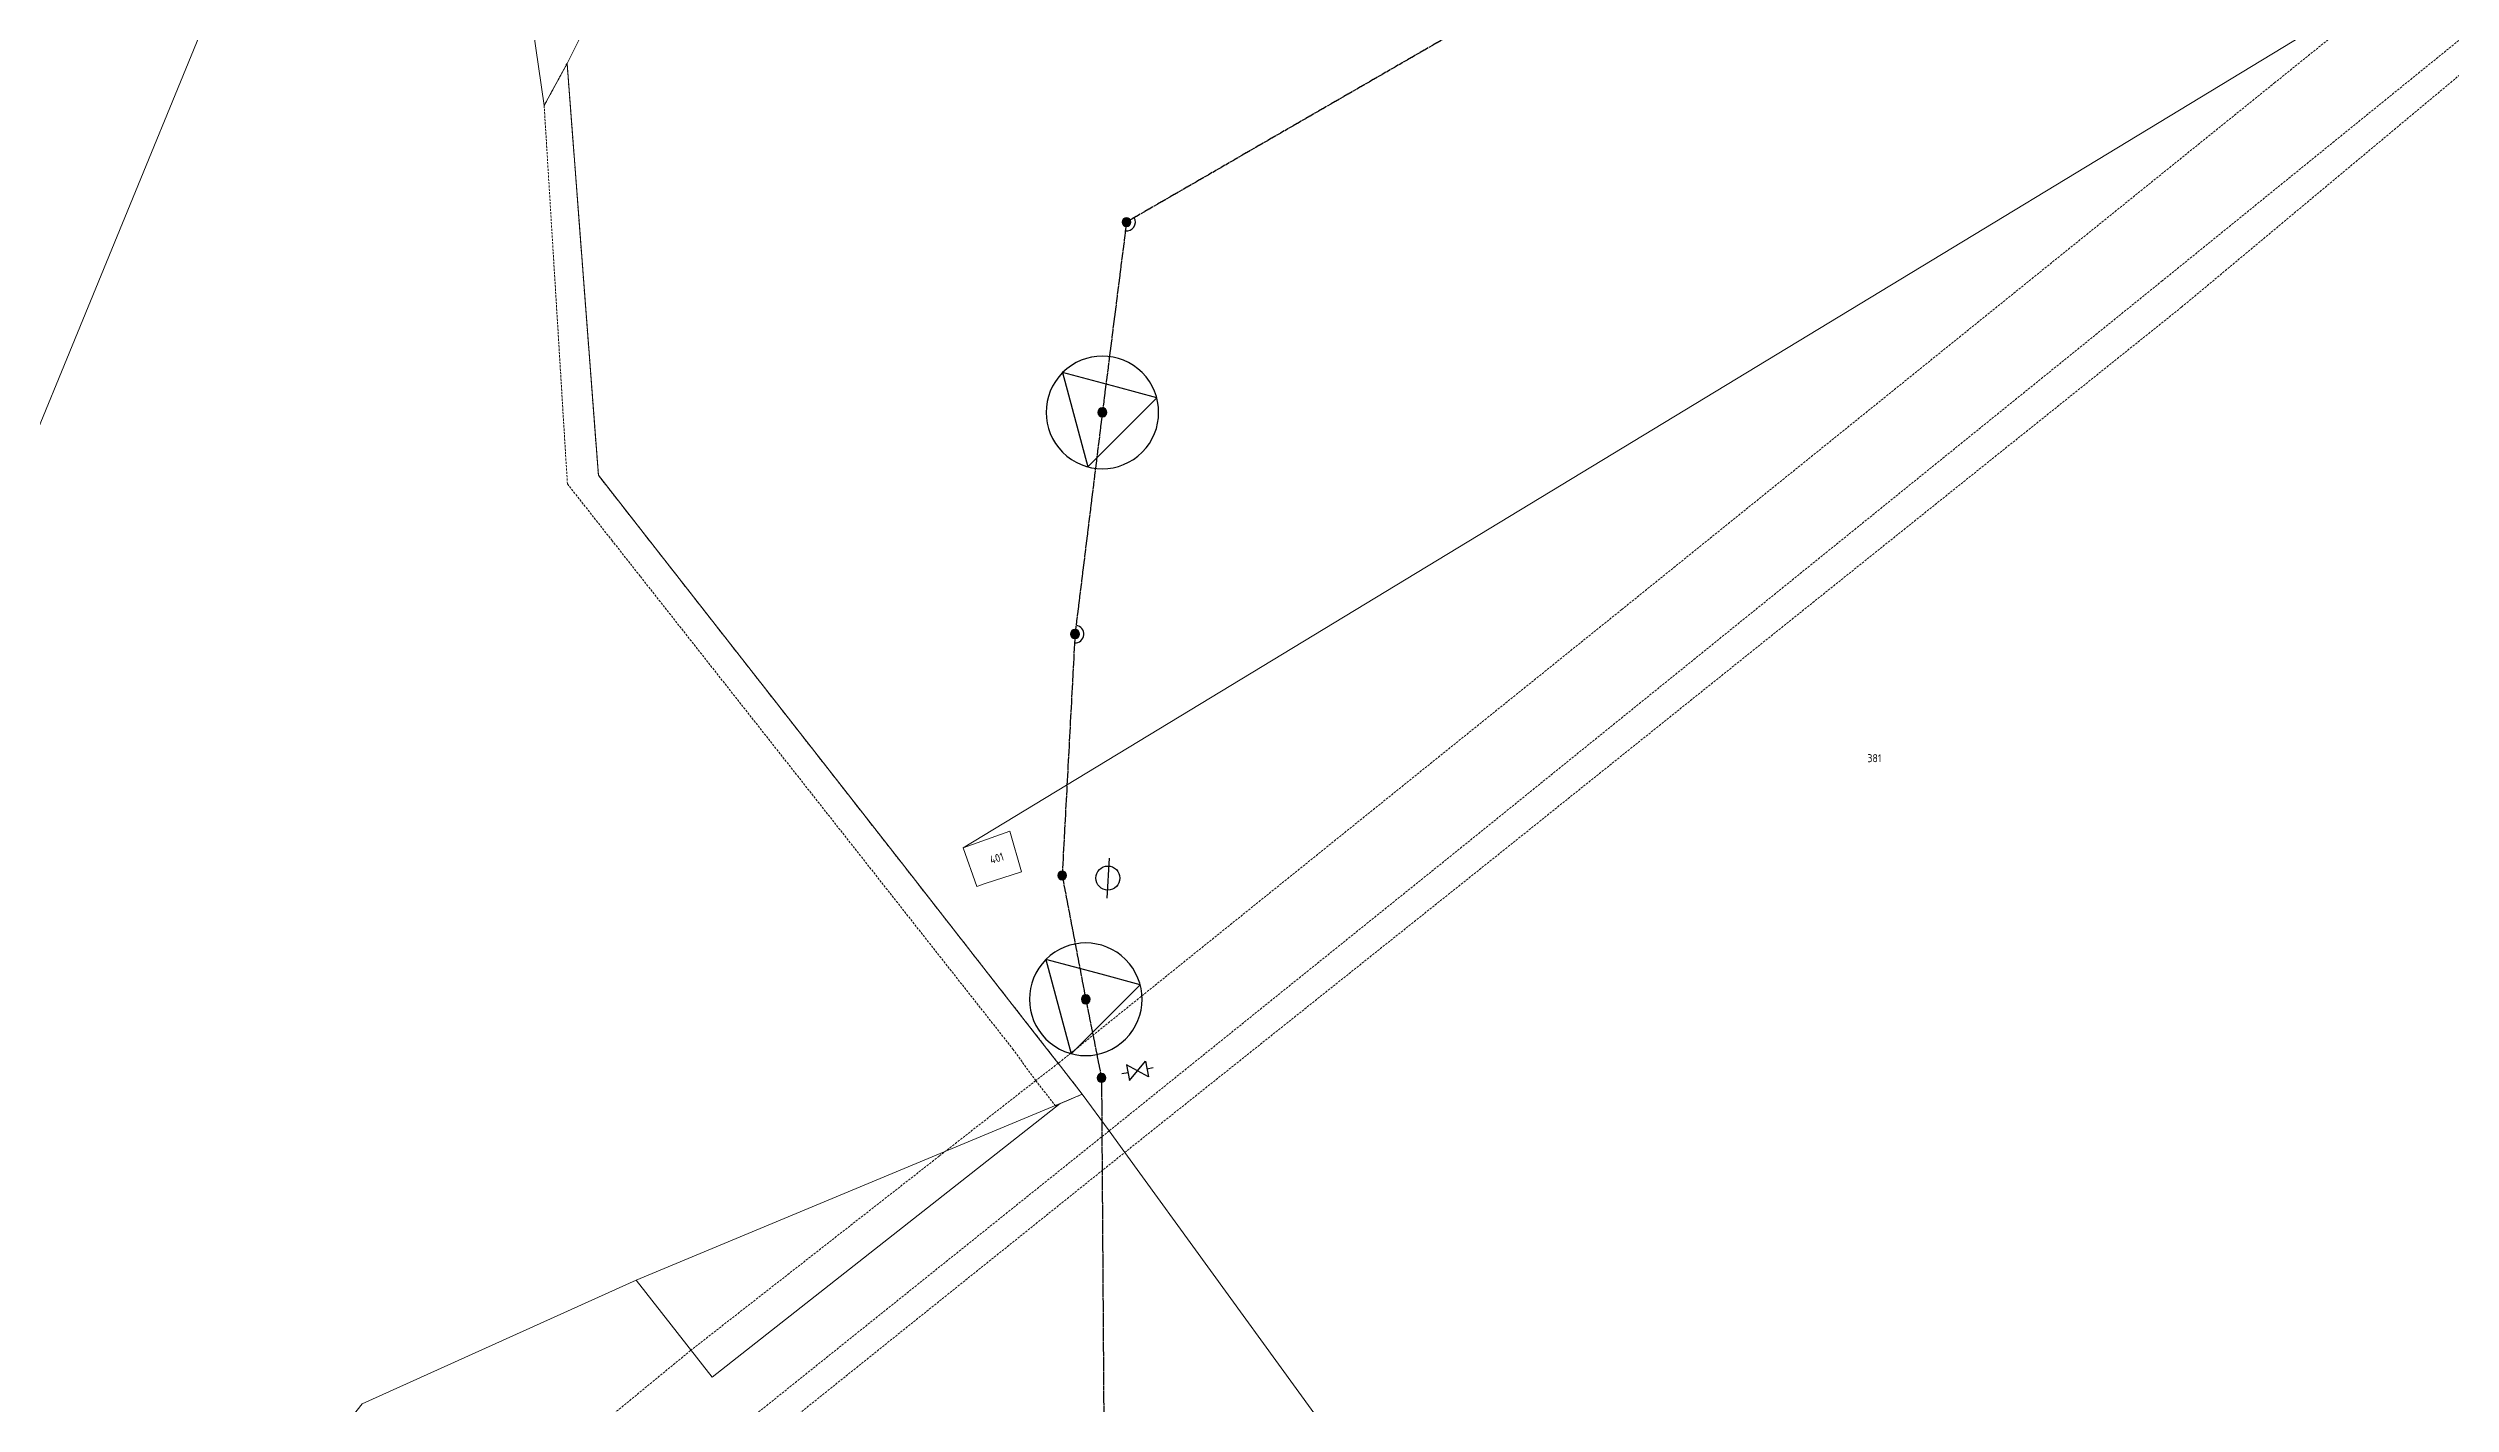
# Model space of a CAD drawing. Extents: x 294483 to 298733, y 6233899 to 6239242.
# Drawn here: x 296887 to 297427, y 6235976 to 6236280 of the extents above; entities that cross this region are included whole.
import ezdxf
from ezdxf.enums import TextEntityAlignment as Align

# ---------------------------------------------------------------- set-up
doc = ezdxf.new("R2010")
doc.units = 0
doc.linetypes.add('Cable Exist OH', pattern=[1, 1, 0])
doc.linetypes.add('DASHED', pattern=[0.75, 0.5, -0.25])
for name, color, linetype, lineweight in [('Cadastre Easements_SP_EXT', 9, 'Continuous', 5), ('Cadastre Land Parcels_SP_EXT', 9, 'Continuous', 5), ('Cadastre Roads_SP_EXT', 94, 'Continuous', 15)]:
    doc.layers.add(name, color=color, linetype=linetype, lineweight=lineweight)
for name, color, linetype in [('Equip_SP_HV_EXT', 7, 'Continuous'), ('Notes', 7, 'Continuous'), ('Sub_SP_TR_HV_LV_EXT', 7, 'Continuous'), ('SupportsOH_SP_TR_HV_LV_SL_EXT', 7, 'Continuous')]:
    doc.layers.add(name, color=color, linetype=linetype)
doc.layers.add('Mains_HV_EXT', color=1, linetype='Continuous', lineweight=25, true_color=0xff0000)
doc.styles.add('HVSW_LABEL', font='arial.ttf')
doc.styles.add('POLE_LABEL', font='arial.ttf')
doc.styles.get("Standard").update_dxf_attribs({"font": 'isocp.shx'})

# ---------------------------------------------------------------- blocks, each defined once
blk = doc.blocks.new('SUB_POLE_EXT')
blk.add_wipeout([(0, 4.22), (0.42, 4.2), (0.83, 4.14), (1.21, 4.05), (1.62, 3.9), (1.99, 3.72), (2.35, 3.51), (2.68, 3.26), (2.99, 2.99), (3.28, 2.66), (3.52, 2.34), (3.76, 1.92), (3.9, 1.62), (4.04, 1.23), (4.18, 0.63), (4.22, 0), (4.18, -0.61), (4.06, -1.15), (3.9, -1.62), (3.58, -2.24), (3.22, -2.73), (2.97, -3.01), (2.68, -3.26), (2.36, -3.5), (2, -3.72), (1.64, -3.89), (1.25, -4.03), (0.82, -4.14), (0.42, -4.2), (0, -4.22), (-0.41, -4.2), (-0.8, -4.15), (-1.21, -4.05), (-1.62, -3.9), (-1.99, -3.73), (-2.35, -3.51), (-2.68, -3.26), (-2.96, -3.02), (-3.23, -2.72), (-3.51, -2.35), (-3.71, -2.01), (-3.91, -1.6), (-4.05, -1.21), (-4.16, -0.76), (-4.22, -0.14), (-4.21, 0.39), (-4.14, 0.83), (-4.03, 1.27), (-3.9, 1.63), (-3.71, 2.02), (-3.5, 2.37), (-3.28, 2.67), (-2.99, 2.99), (-2.68, 3.27), (-2.33, 3.52), (-1.98, 3.73), (-1.63, 3.9), (-1.2, 4.05), (-0.78, 4.15), (-0.4, 4.21)])
blk.add_line((2.16, 0.48), (2.16, 0.48, 0))
blk.add_lwpolyline([(-4.22, 0, 1), (4.22, 0, 1)], format="xyb", close=True)
blk.add_lwpolyline([(2.14, 0.52), (0, 4.22), (-3.66, -2.11), (3.66, -2.11)], close=True)
for tag, height, flags, p in [('ASSET_NUM', 2.5, 8, (2, 2)), ('STREET_CODE', 0.2, 9, (1.5, 0)), ('SECONDARY_VOLTAGE', 0.2, 9, (1.5, -1.6)), ('STATE', 0.2, 9, (1.5, -1.8)), ('CONSTRUCTED_VOLTAGE', 0.2, 9, (1.5, -0.2)), ('NO_PHASES', 0.2, 9, (1.5, -0.4)), ('OPERATING_VOLTAGE', 0.2, 9, (1.5, -0.6)), ('OPERATED_BY', 0.2, 9, (1.5, -0.8)), ('MAINTAINED_BY', 0.2, 9, (1.5, -1)), ('ORIENTATION', 0.2, 9, (1.5, -1.2)), ('OWNED_BY', 0.2, 9, (1.5, -1.4)), ('SUBSTATION_TYPE', 0.2, 9, (1.5, -2)), ('STREETNAME', 0.2, 9, (1.5, -2.8)), ('SUBURB', 0.2, 9, (1.5, -3)), ('Z', 0.2, 1, (1.5, -3.4)), ('USAGE', 0.2, 9, (1.5, -2.2)), ('LEGEND', 0.2, 9, (1.5, -2.4)), ('LOCATION', 0.2, 9, (1.5, -2.6)), ('NOTES', 0.2, 9, (1.5, -3.2))]:
    blk.add_attdef(tag, text='', height=height, dxfattribs=dict(flags=flags)).set_placement(p, align=Align.MIDDLE_LEFT)
blk = doc.blocks.new('POLE_EXT')
blk.add_hatch(color=256).paths.add_polyline_path([(-1, 0, 1), (1, 0, 1)])
blk.add_lwpolyline([(-1, 0, 1), (1, 0, 1)], format="xyb", close=True)
for tag, height, flags, p in [('pNumber', 2.5, 8, (-17.84, 2.07)), ('OWNED_BY', 0.2, 9, (1.35, -0.4)), ('PARENT', 0.2, 9, (1.35, -0.6)), ('SPECIAL_USE', 0.2, 9, (1.35, -0.8)), ('STATE', 0.2, 9, (1.35, -1)), ('USAGE', 0.2, 9, (1.35, -1.2)), ('cLV', 0.2, 9, (1.35, -1.4)), ('hDepth', 0.2, 9, (1.35, -1.6)), ('hDia', 0.2, 9, (1.35, -1.8)), ('cHV', 0.2, 9, (1.35, -2)), ('LBRACKET', 0.2, 9, (1.35, -2.2)), ('LExisting', 0.2, 9, (1.35, -2.4)), ('LANTNUMBER', 0.2, 9, (1.35, -2.6)), ('LOther', 0.2, 9, (1.35, -2.8)), ('LRemove', 0.2, 9, (1.35, -3)), ('LEGEND', 0.2, 9, (1.35, -3.2)), ('cLinedev', 0.2, 9, (1.35, -3.4)), ('LOCATION', 0.2, 9, (1.35, -3.6)), ('pExisting', 0.2, 9, (1.35, -3.8)), ('PFNUMBER', 0.2, 9, (1.35, -4)), ('NEWPFNUMBER', 0.2, 9, (1.35, -4.2)), ('pFooting', 0.2, 9, (1.35, -4.4)), ('pNew', 0.2, 9, (1.35, -4.6)), ('pRelocate', 0.2, 9, (1.35, -5)), ('pRemove', 0.2, 9, (1.35, -5.2)), ('pReplace', 0.2, 9, (1.35, -5.4)), ('pStay', 0.2, 9, (1.35, -5.6)), ('pType', 0.2, 9, (1.35, -5.8)), ('cspan', 0.2, 9, (1.35, -6)), ('STREETNAME', 0.2, 9, (1.35, -6.2)), ('SUBURB', 0.2, 9, (1.35, -6.4)), ('NOTES', 0.2, 9, (1.35, -6.6)), ('MAINTAINED_BY', 0.2, 9, (1.36, -6.81)), ('OPERATED_BY', 0.2, 9, (1.36, -7.01))]:
    blk.add_attdef(tag, text='', height=height, dxfattribs=dict(flags=flags)).set_placement(p, align=Align.MIDDLE_LEFT)
at = {"style": 'POLE_LABEL'}
for tag, height, flags, p in [('STRUCTURE_PLANT_NUMBER', 0.2, 9, (1.35, 0.03)), ('ASSET_NUM', 2.5, 8, (2, 2)), ('STREET_CODE', 0.2, 9, (1.35, -0.2))]:
    blk.add_attdef(tag, text='', height=height, dxfattribs=dict(at, flags=flags)).set_placement(p, align=Align.MIDDLE_LEFT)
at = {"flags": 1}
blk.add_attdef('Z', (1.35, -7.33), '', height=0.2, dxfattribs=at)
blk = doc.blocks.new('HV_DOF_CLOSED_EXT')
for p, q in [((0, 7.9), (0, 6.94)), ((0, 4.06), (0, 3.1))]:
    blk.add_line(p, q)
blk.add_lwpolyline([(-1.2, 4.06), (1.2, 4.06), (-1.2, 6.94), (1.2, 6.94)], close=True)
for tag, height, flags, p in [('STREET_CODE', 0.2, 9, (1.5, 0)), ('ASSET_NUM', 2.5, 8, (2, 2)), ('ACTUAL_STATUS', 0.2, 9, (1.5, -0.2)), ('STATE', 0.2, 9, (1.5, -1.8)), ('SWITCH_TYPE', 0.2, 9, (1.5, -2)), ('STREETNAME', 0.2, 9, (1.5, -2.8)), ('SUBURB', 0.2, 9, (1.5, -3)), ('Z', 0.2, 1, (1.5, -3.6)), ('CONSTRUCTED_VOLTAGE', 0.2, 9, (1.5, -0.4)), ('NO_PHASES', 0.2, 9, (1.5, -0.6)), ('OPERATING_VOLTAGE', 0.2, 9, (1.5, -0.8)), ('ORIENTATION', 0.2, 9, (1.5, -1)), ('OWNED_BY', 0.2, 9, (1.5, -1.2)), ('OPERATED_BY', 0.2, 9, (1.5, -1.4)), ('MAINTAINED_BY', 0.2, 9, (1.5, -1.6)), ('USAGE', 0.2, 9, (1.5, -2.2)), ('LEGEND', 0.2, 9, (1.5, -2.4)), ('LOCATION', 0.2, 9, (1.5, -2.6)), ('NOTES', 0.2, 9, (1.5, -3.2)), ('LABEL_ALIGNMENT', 0.2, 9, (1.5, -3.4))]:
    blk.add_attdef(tag, text='', height=height, dxfattribs=dict(flags=flags)).set_placement(p, align=Align.MIDDLE_LEFT)
blk = doc.blocks.new('HV_ABS_CLOSED_EXT')
blk.add_line((-3, 6.87), (3, 6.87))
blk.add_circle((0, 6.87), 1.8)
at = {"style": 'HVSW_LABEL'}
for tag, height, flags, p in [('ASSET_NUM', 3.5, 8, (2, 2)), ('STREET_CODE', 0.2, 9, (0, -0.2))]:
    blk.add_attdef(tag, text='', height=height, dxfattribs=dict(at, flags=flags)).set_placement(p, align=Align.MIDDLE_LEFT)
at = {"flags": 1}
blk.add_attdef('Z', (0, 0), '', height=0.2, dxfattribs=at)
at = {"flags": 9}
for tag, p in [('ACTUAL_STATUS', (0, -0.4)), ('STATE', (0, -1.6)), ('SWITCH_TYPE', (0, -1.8)), ('STREETNAME', (0, -2.6)), ('SUBURB', (0, -2.8)), ('CONSTRUCTED_VOLTAGE', (0, -0.6)), ('NO_PHASES', (0, -0.8)), ('OPERATING_VOLTAGE', (0, -1)), ('ORIENTATION', (0, -1.2)), ('OWNED_BY', (0, -1.4)), ('USAGE', (0, -2)), ('LEGEND', (0, -2.2)), ('LOCATION', (0, -2.4)), ('NOTES', (0, -3))]:
    blk.add_attdef(tag, text='', height=0.2, dxfattribs=at).set_placement(p, align=Align.MIDDLE_LEFT)

msp = doc.modelspace()

# ---------------------------------------------------------------- linework, layer by layer
at = {"layer": 'Cadastre Land Parcels_SP_EXT', "linetype": 'Continuous'}
for points in [[(297105.76501, 6236095.19507), (297103.19303, 6236104.34704), (297092.644, 6236100.60306), (297095.75101, 6236091.93304), (297097.64601, 6236092.55207), (297105.76501, 6236095.19507)], [(297128.99375, 6236032.10368), (297125.47335, 6236036.94863), (297119.46108, 6236045.22443), (297114.44908, 6236043.13465), (297036.23806, 6235981.57645), (297019.08457, 6236003.37694), (296957.52645, 6235975.61126), (296934.44496, 6235946.48799), (296952.03084, 6235922.37743), (296963.28936, 6235906.93954), (296965.95842, 6235903.27983), (296966.82046, 6235902.09882), (297011.91779, 6235840.26899), (297171.26224, 6235621.80458), (297406.3035, 6235304.5798), (297465.02985, 6235225.05704), (297513.76313, 6235319.02881), (297514.36733, 6235320.1766), (297516.61469, 6235324.51064), (297569.3876, 6235425.9437), (297399.4049, 6235659.91834), (297335.24176, 6235748.22835), (297263.90708, 6235846.41138), (297128.99375, 6236032.10368)], [(297114.44908, 6236043.13465), (297019.08457, 6236003.37694), (297036.23806, 6235981.57645), (297114.44908, 6236043.13465)]]:
    msp.add_lwpolyline(points, close=True, dxfattribs=at)
at = {"layer": 'Cadastre Roads_SP_EXT', "linetype": 'Continuous'}
msp.add_lwpolyline([(296995.298, 6236289.1101), (296998.42199, 6236267.49109), (297003.57004, 6236276.96002), (297003.57004, 6236276.96002), (297009.06601, 6236287.88309)], dxfattribs=at)
at = {"layer": 'Mains_HV_EXT', "linetype": 'Cable Exist OH'}
for p, q in [((297257.29693, 6236315.10809), (297129.39508, 6236241.26913)), ((297129.39508, 6236241.26913), (297129.39149, 6236241.24077)), ((297117.81279, 6236148.62558), (297114.92785, 6236094.38968)), ((297117.81429, 6236148.65327), (297117.81279, 6236148.62558))]:
    msp.add_line(p, q, dxfattribs=at)
at = {"layer": 'Mains_HV_EXT', "linetype": 'Continuous'}
for centre, start, end in [((297129.39498, 6236241.26906), 263.7604617, 29.803941), ((297117.81451, 6236148.65321), 267.6287252, 81.4365665)]:
    msp.add_arc(centre, 2, start, end, dxfattribs=at)
at = {"layer": 'Notes', "lineweight": 9}
msp.add_line((296984.44632, 6236438.08875), (296467.7996, 6235179.46634), dxfattribs=at)

# ---------------------------------------------------------------- block references
at = {"layer": 'Equip_SP_HV_EXT', "xscale": 1.5, "yscale": 1.5, "rotation": 266.7354086388189}
msp.add_blockref('HV_ABS_CLOSED_EXT', (297114.92799, 6236094.38966), dxfattribs=at)
at = {"layer": 'Sub_SP_TR_HV_LV_EXT', "xscale": 3, "yscale": 3, "zscale": 3, "rotation": 44.99999999999999}
for p in [(297123.97182, 6236198.49099), (297120.24541, 6236066.54564)]:
    msp.add_blockref('SUB_POLE_EXT', p, dxfattribs=at)
at = {"layer": 'SupportsOH_SP_TR_HV_LV_SL_EXT', "zscale": 2}
for p in [(297129.39496, 6236241.26909), (297117.81433, 6236148.65327), (297114.92796, 6236094.38972)]:
    msp.add_blockref('POLE_EXT', p, dxfattribs=at)

# ---------------------------------------------------------------- texts
at = {"layer": 'Cadastre Land Parcels_SP_EXT'}
msp.add_text('381', height=1.8, dxfattribs=at).set_placement((297296.03391, 6236119.85071))
msp.add_text('401', height=1.8, rotation=17.54059, dxfattribs=at).set_placement((297098.99981, 6236096.92607))

# ---------------------------------------------------------------- next in the draw order: linework, layer by layer
at = {"layer": 'Cadastre Easements_SP_EXT', "linetype": 'DASHED'}
for points in [[(296885.50059, 6235836.73353), (296966.82039, 6235902.09879), (297128.99366, 6236032.10371), (297211.1332, 6236097.57868), (297366.7133, 6236222.17092), (297436.2638, 6236280.19578), (297497.9647, 6236327.29097), (297688.00941, 6236624.26443), (297684.21045, 6236629.47261), (297672.62573, 6236645.34882), (297479.30122, 6236344.53723), (297421.8442, 6236300.20139), (297421.84009, 6236300.19836), (297387.70831, 6236272.64806), (297240.77352, 6236154.15948), (297114.03088, 6236052.15996), (297108.97917, 6236048.25302), (297087.25206, 6236031.26904), (297031.33757, 6235987.57246), (296952.03074, 6235922.37751), (296870.81957, 6235856.84129)], [(296885.50059, 6235836.73353), (296966.82039, 6235902.09879), (297128.99366, 6236032.10371), (297211.1332, 6236097.57868), (297366.7133, 6236222.17092), (297436.2638, 6236280.19578), (297497.9647, 6236327.29097), (297688.00941, 6236624.26443), (297684.21045, 6236629.47261), (297682.94124, 6236627.45508), (297493.15254, 6236331.91637), (297432.73058, 6236285.09731), (297432.5343, 6236284.9428), (297362.35039, 6236228.06423), (297207.17994, 6236102.67195), (297125.47321, 6236036.94876), (296963.28934, 6235906.93951), (296881.72543, 6235841.31933)]]:
    msp.add_lwpolyline(points, dxfattribs=at)
msp.add_lwpolyline([(297118.19708, 6236044.67717), (297119.46109, 6236045.22402), (297114.0311, 6236052.15996), (297113.59397, 6236052.73797), (297108.71905, 6236058.96498), (297079.53101, 6236096.30103), (297075.4689, 6236101.48909), (297019.34298, 6236173.1941), (297010.61306, 6236184.34903), (297003.57, 6236276.96011), (296998.42198, 6236267.49096), (297003.65396, 6236182.41201), (297013.65201, 6236169.73099), (297020.07096, 6236161.59207), (297074.37304, 6236092.73016), (297103.84889, 6236055.35104), (297108.97895, 6236048.25302), (297113.42604, 6236042.609), (297118.19708, 6236044.67717)], close=True, dxfattribs=at)
at = {"layer": 'Cadastre Land Parcels_SP_EXT', "linetype": 'Continuous'}
for points in [[(296872.8561, 6235867.40742), (296934.44496, 6235946.48799), (296957.52645, 6235975.61126), (297019.08457, 6236003.37694), (297114.44908, 6236043.13465), (297119.46108, 6236045.22443), (297114.031, 6236052.15995), (297113.59358, 6236052.73844), (297108.71886, 6236058.96474), (297079.53111, 6236096.30117), (297075.46896, 6236101.4886), (297019.34277, 6236173.19366), (297010.61329, 6236184.34927), (297003.57, 6236276.96037), (296998.42207, 6236267.49129), (296995.29792, 6236289.11043), (296995.29792, 6236289.11043), (296998.41871, 6236319.2285), (296947.64247, 6236332.96988), (296940.47101, 6236334.90975), (296894.13534, 6236331.66317), (296866.14671, 6236327.39397)], [(297421.84403, 6236300.20104), (297092.644, 6236100.60306), (297103.19303, 6236104.34704), (297105.76501, 6236095.19507), (297097.64601, 6236092.55207), (297095.75101, 6236091.93304), (297092.644, 6236100.60306), (297421.84403, 6236300.20104)], [(297009.06597, 6236287.88305), (297003.57, 6236276.96002), (297010.61303, 6236184.3491), (297019.34303, 6236173.1941), (297075.46896, 6236101.48904), (297079.53102, 6236096.30109), (297108.71903, 6236058.9651), (297113.59402, 6236052.73809), (297114.031, 6236052.16004), (297119.46099, 6236045.22407), (297125.47299, 6236036.94907), (297128.99402, 6236032.10403), (297263.90699, 6235846.41102), (297335.24203, 6235748.22808), (297399.40499, 6235659.91808)]]:
    msp.add_lwpolyline(points, dxfattribs=at)
at = {"layer": 'Mains_HV_EXT', "linetype": 'Cable Exist OH'}
for p, q in [((297129.39149, 6236241.24077), (297123.97188, 6236198.49099)), ((297123.97188, 6236198.49099), (297117.81429, 6236148.65327)), ((297114.92785, 6236094.38968), (297120.23293, 6236066.58902)), ((297120.24728, 6236066.5172), (297123.77936, 6236048.8815)), ((297123.77936, 6236048.8815), (297126.49404, 6235640.86708))]:
    msp.add_line(p, q, dxfattribs=at)

# ---------------------------------------------------------------- next in the draw order: block references
at = {"layer": 'Equip_SP_HV_EXT', "xscale": 1.5, "yscale": 1.5, "rotation": 280.9939726964744}
msp.add_blockref('HV_DOF_CLOSED_EXT', (297123.77944, 6236048.8815), dxfattribs=at)
at = {"layer": 'SupportsOH_SP_TR_HV_LV_SL_EXT', "zscale": 2}
for p in [(297123.97183, 6236198.49103), (297120.24543, 6236066.54561), (297123.77954, 6236048.88151)]:
    msp.add_blockref('POLE_EXT', p, dxfattribs=at)

doc.saveas('drawing.dxf')
